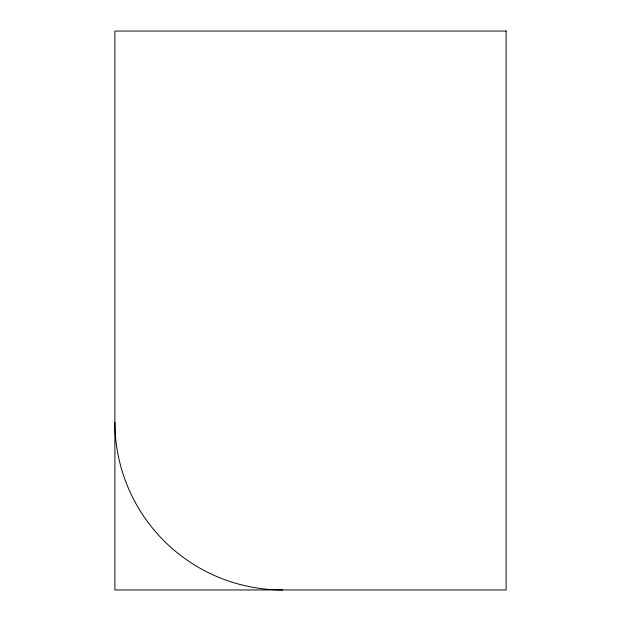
<?xml version="1.0" encoding="UTF-8"?>
<svg xmlns="http://www.w3.org/2000/svg" width="621" height="621" viewBox="0 0 621 621"><rect width="100%" height="100%" fill="white"/><g stroke="black" fill="none" stroke-linecap="round" stroke-linejoin="round"><path stroke-width="0.93" d="M282.555 589.95A167.67 167.67 0 0 1 114.885 422.28M506.115 31.05L114.885 31.05L114.885 589.95L506.115 589.95L506.115 31.05"/></g></svg>
